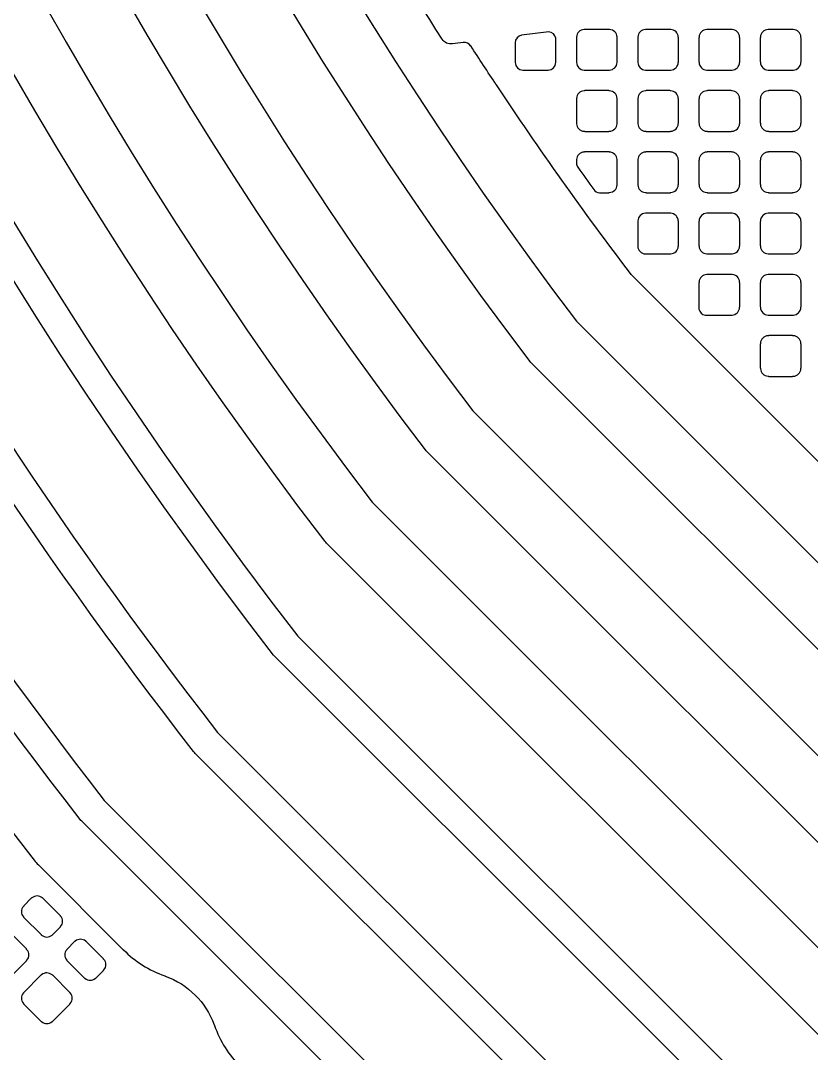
# Model space of a CAD drawing. Header units: millimetres. Extents: x 3440 to 3572, y 2 to 96.
# Drawn here: x 3524.9 to 3526.866, y 58.536 to 61.106 of the extents above; entities that cross this region are included whole.
import ezdxf

# ---------------------------------------------------------------- set-up
doc = ezdxf.new("R2010")
doc.units = ezdxf.units.MM
doc.header["$LTSCALE"] = 23.1
doc.layers.add('gbr-dxf', color=7, linetype='CONTINUOUS')

msp = doc.modelspace()

# ---------------------------------------------------------------- linework, layer by layer
at = {"layer": 'gbr-dxf', "linetype": 'Continuous'}
for points in [[(3527.8751, 56.7413), (3525.3338, 59.2826, -0.042133), (3525.3297, 59.2875, -0.16673), (3522.868, 66.4618, -0.014135)], [(3522.9442, 66.4618, 0.166721), (3525.3895, 59.3347), (3527.9302, 56.794, -0.01212)], [(3527.6921, 56.4731), (3525.0518, 59.1135, -0.042015), (3525.0477, 59.1183, -0.166954), (3522.5566, 66.371, -0.014027)], [(3522.6328, 66.3694, 0.16691), (3525.1076, 59.1655), (3527.744, 56.529, -0.019676)], [(3528.0485, 57.0068), (3525.5329, 59.5224, -0.042856), (3525.5287, 59.5273, -0.165958), (3523.2172, 66.2997, -0.01087)], [(3523.2934, 66.2983, 0.165913), (3525.5887, 59.5744), (3528.1004, 57.0627, -0.019676)], [(3528.7117, 57.7123), (3526.1736, 60.2504, -0.047409), (3526.1639, 60.2609, -0.163793), (3524.1677, 66.1912, -0.009935)], [(3528.21, 57.2557), (3525.6624, 59.8033, -0.041025), (3525.6544, 59.8128, -0.164875), (3523.4951, 66.183, -0.009972)], [(3523.6475, 66.1809, 0.164763), (3525.7739, 59.9073), (3528.315, 57.3663, -0.013686)], [(3528.4854, 57.4579), (3525.9145, 60.0288, -0.041071), (3525.9062, 60.0381, -0.164322), (3523.8291, 66.1836, -0.007717)], [(3523.9815, 66.1834, 0.164179), (3526.0241, 60.1348), (3528.5916, 57.5673, -0.008541)], [(3524.3201, 66.189, 0.163577), (3526.2816, 60.3579), (3528.821, 57.8184, -0.008901)], [(3522.407, 66.1102, 0.012838), (3522.4361, 65.4972, -0.017977), (3522.4362, 65.4956, 0.148382), (3524.9332, 59.0169), (3524.9335, 59.0165, 0.019899), (3524.9437, 59.0054, -0.01365), (3524.9445, 59.0045), (3525.1541, 58.7949, -0.018805), (3525.1553, 58.7937, 0.111695), (3525.2579, 58.729, -0.017124), (3525.2594, 58.7284, -0.221605), (3525.3809, 58.6071, -0.020682), (3525.3816, 58.6053, 0.111689), (3525.4464, 58.5027, -0.023293)], [(3527.0182, 59.8735), (3526.7152, 60.1766, -0.016557), (3526.7141, 60.1776), (3526.6968, 60.195, -0.041127), (3526.6939, 60.1979), (3526.5635, 60.3283, -0.034494), (3526.561, 60.3307), (3526.5442, 60.3476, -0.034732), (3526.5417, 60.35), (3526.4192, 60.4726, -0.047936), (3526.4159, 60.4762, -0.015201), (3526.0826, 60.9458), (3526.0824, 60.9462, -0.003072), (3526.0189, 61.0429, -0.054271), (3526.0186, 61.0432, 0.26693), (3526.0005, 61.0517, -0.044499), (3526.0001, 61.0516), (3525.9732, 61.0483, -0.300338), (3525.9476, 61.0597, -0.048303), (3525.1122, 62.695, -0.021621)]]:
    msp.add_lwpolyline(points, format="xyb", dxfattribs=at)
for points in [[(3526.2815, 61.0037, -0.098843), (3526.282, 61.0018, 0.393729), (3526.3008, 60.9829, -0.104195), (3526.3028, 60.9824), (3526.3618, 60.9824, -0.101214), (3526.3638, 60.9829, 0.393729), (3526.3826, 61.0018, -0.09841), (3526.3831, 61.0037), (3526.3831, 61.0628, -0.101214), (3526.3826, 61.0647, 0.393729), (3526.3638, 61.0836, -0.095482), (3526.3619, 61.084), (3526.3027, 61.084, -0.098843), (3526.3008, 61.0836, 0.393729), (3526.2819, 61.0647, -0.088868), (3526.2815, 61.063)], [(3526.4339, 61.0037, -0.098843), (3526.4343, 61.0018, 0.393729), (3526.4532, 60.9829, -0.101678), (3526.4552, 60.9824), (3526.5143, 60.9824, -0.098843), (3526.5162, 60.9829, 0.393729), (3526.535, 61.0017, -0.09841), (3526.5355, 61.0037), (3526.5355, 61.0627, -0.101214), (3526.535, 61.0647, 0.393729), (3526.5161, 61.0836, -0.09841), (3526.5142, 61.084), (3526.455, 61.084, -0.089302), (3526.4532, 61.0836, 0.393729), (3526.4344, 61.0648, -0.101678), (3526.4339, 61.0628)], [(3526.5863, 61.0036, -0.095462), (3526.5867, 61.0017, 0.393729), (3526.6056, 60.9829, -0.095482), (3526.6074, 60.9824), (3526.6666, 60.9824, -0.104567), (3526.6686, 60.9829, 0.393729), (3526.6875, 61.0018, -0.088868), (3526.6878, 61.0035), (3526.6878, 61.063, -0.092621), (3526.6874, 61.0648, 0.393729), (3526.6686, 61.0836, -0.092282), (3526.6668, 61.084), (3526.6074, 61.084, -0.095462), (3526.6056, 61.0836, 0.393729), (3526.5867, 61.0647, -0.09841), (3526.5863, 61.0628)], [(3526.7386, 61.0038, -0.104567), (3526.7391, 61.0018, 0.393729), (3526.758, 60.9829, -0.101678), (3526.76, 60.9824), (3526.8191, 60.9824, -0.098843), (3526.821, 60.9829, 0.393729), (3526.8398, 61.0017, -0.104195), (3526.8403, 61.0038), (3526.8403, 61.0626, -0.10699), (3526.8398, 61.0647, 0.393729), (3526.8209, 61.0836, -0.09841), (3526.819, 61.084), (3526.7598, 61.084, -0.089302), (3526.758, 61.0836, 0.393729), (3526.7392, 61.0648, -0.107228), (3526.7386, 61.0627)], [(3526.129, 61.0037, -0.101214), (3526.1295, 61.0017, 0.393729), (3526.1484, 60.9829, -0.09841), (3526.1503, 60.9824), (3526.2095, 60.9824, -0.095462), (3526.2113, 60.9829, 0.393729), (3526.2302, 61.0017, -0.107228), (3526.2307, 61.0038), (3526.2307, 61.0622, 0.319092), (3526.2129, 61.078), (3526.1454, 61.0696, 0.350716), (3526.1291, 61.0507, -0.028064), (3526.129, 61.0504)], [(3526.2815, 60.8513, -0.098843), (3526.282, 60.8494, 0.393729), (3526.3008, 60.8305, -0.101678), (3526.3028, 60.8301), (3526.3619, 60.8301, -0.098843), (3526.3638, 60.8305, 0.393729), (3526.3826, 60.8494, -0.09841), (3526.3831, 60.8513), (3526.3831, 60.9104, -0.101214), (3526.3826, 60.9123, 0.393729), (3526.3638, 60.9312, -0.09841), (3526.3619, 60.9316), (3526.3027, 60.9316, -0.101214), (3526.3008, 60.9312, 0.393729), (3526.2819, 60.9123, -0.088868), (3526.2815, 60.9106)], [(3526.4339, 60.8513, -0.098843), (3526.4343, 60.8494, 0.393729), (3526.4532, 60.8305, -0.09841), (3526.4551, 60.8301), (3526.5143, 60.8301, -0.095462), (3526.5162, 60.8305, 0.393729), (3526.535, 60.8493, -0.09841), (3526.5355, 60.8512), (3526.5355, 60.9103, -0.101214), (3526.535, 60.9123, 0.393729), (3526.5161, 60.9312, -0.101678), (3526.5142, 60.9316), (3526.455, 60.9316, -0.092621), (3526.4532, 60.9312, 0.393729), (3526.4344, 60.9124, -0.101678), (3526.4339, 60.9104)], [(3526.5863, 60.8512, -0.095462), (3526.5867, 60.8493, 0.393729), (3526.6056, 60.8305, -0.092282), (3526.6073, 60.8301), (3526.6667, 60.8301, -0.101214), (3526.6686, 60.8305, 0.393729), (3526.6875, 60.8494, -0.088868), (3526.6878, 60.8511), (3526.6878, 60.9106, -0.092621), (3526.6874, 60.9124, 0.393729), (3526.6686, 60.9312, -0.095482), (3526.6667, 60.9316), (3526.6075, 60.9316, -0.098843), (3526.6056, 60.9312, 0.393729), (3526.5867, 60.9123, -0.09841), (3526.5863, 60.9104)], [(3526.7386, 60.8514, -0.104567), (3526.7391, 60.8494, 0.393729), (3526.758, 60.8305, -0.09841), (3526.7599, 60.8301), (3526.8191, 60.8301, -0.095462), (3526.821, 60.8305, 0.393729), (3526.8398, 60.8493, -0.104195), (3526.8403, 60.8514), (3526.8403, 60.9102, -0.10699), (3526.8398, 60.9123, 0.393729), (3526.8209, 60.9312, -0.101678), (3526.819, 60.9316), (3526.7598, 60.9316, -0.092621), (3526.758, 60.9312, 0.393729), (3526.7392, 60.9124, -0.107228), (3526.7386, 60.9103)], [(3526.2815, 60.7514, 0.136817), (3526.2848, 60.7412, -0.04125), (3526.2849, 60.7409, 0.001847), (3526.3246, 60.6854), (3526.3246, 60.6854, 0.215231), (3526.3392, 60.6777), (3526.3619, 60.6777, -0.095462), (3526.3638, 60.6781, 0.393729), (3526.3826, 60.697, -0.09841), (3526.3831, 60.6989), (3526.3831, 60.758, -0.101214), (3526.3826, 60.7599, 0.393729), (3526.3638, 60.7788, -0.101678), (3526.3618, 60.7793), (3526.3028, 60.7793, -0.104567), (3526.3008, 60.7788, 0.393729), (3526.2819, 60.7599, -0.088868), (3526.2815, 60.7582)], [(3526.4339, 60.6989, -0.098843), (3526.4343, 60.697, 0.393729), (3526.4532, 60.6781, -0.095482), (3526.4551, 60.6777), (3526.5144, 60.6777, -0.092621), (3526.5162, 60.6781, 0.393729), (3526.535, 60.6969, -0.09841), (3526.5355, 60.6989), (3526.5355, 60.7579, -0.101214), (3526.535, 60.7599, 0.393729), (3526.5161, 60.7788, -0.104195), (3526.5141, 60.7793), (3526.4551, 60.7793, -0.095462), (3526.4532, 60.7788, 0.393729), (3526.4344, 60.76, -0.101678), (3526.4339, 60.758)], [(3526.5863, 60.6988, -0.095462), (3526.5867, 60.6969, 0.393729), (3526.6056, 60.6781, -0.088868), (3526.6073, 60.6777), (3526.6667, 60.6777, -0.098843), (3526.6686, 60.6781, 0.393729), (3526.6875, 60.697, -0.088868), (3526.6878, 60.6987), (3526.6878, 60.7582, -0.092621), (3526.6874, 60.76, 0.393729), (3526.6686, 60.7788, -0.09841), (3526.6667, 60.7793), (3526.6075, 60.7793, -0.101214), (3526.6056, 60.7788, 0.393729), (3526.5867, 60.7599, -0.09841), (3526.5863, 60.758)], [(3526.7386, 60.699, -0.104567), (3526.7391, 60.697, 0.393729), (3526.758, 60.6781, -0.095482), (3526.7598, 60.6777), (3526.8192, 60.6777, -0.092621), (3526.821, 60.6781, 0.393729), (3526.8398, 60.6969, -0.104195), (3526.8403, 60.699), (3526.8403, 60.7578, -0.10699), (3526.8398, 60.7599, 0.393729), (3526.8209, 60.7788, -0.104195), (3526.8189, 60.7793), (3526.7599, 60.7793, -0.095462), (3526.758, 60.7788, 0.393729), (3526.7392, 60.76, -0.107228), (3526.7386, 60.7579)], [(3526.4339, 60.5446, 0.393758), (3526.4532, 60.5253, -0.04733), (3526.4536, 60.5252), (3526.5142, 60.5252, -0.101214), (3526.5162, 60.5257, 0.393729), (3526.535, 60.5445, -0.09841), (3526.5355, 60.5465), (3526.5355, 60.6055, -0.101214), (3526.535, 60.6075, 0.393729), (3526.5161, 60.6264, -0.107228), (3526.5141, 60.6269), (3526.4551, 60.6269, -0.098843), (3526.4532, 60.6264, 0.393729), (3526.4344, 60.6076, -0.101678), (3526.4339, 60.6056)], [(3526.5863, 60.5464, -0.095462), (3526.5867, 60.5445, 0.393729), (3526.6056, 60.5257, -0.09841), (3526.6075, 60.5252), (3526.6665, 60.5252, -0.10699), (3526.6686, 60.5257, 0.393729), (3526.6875, 60.5446, -0.088868), (3526.6878, 60.5463), (3526.6878, 60.6058, -0.092621), (3526.6874, 60.6076, 0.393729), (3526.6686, 60.6264, -0.101678), (3526.6666, 60.6269), (3526.6076, 60.6269, -0.104567), (3526.6056, 60.6264, 0.393729), (3526.5867, 60.6075, -0.09841), (3526.5863, 60.6056)], [(3526.7386, 60.5466, -0.104567), (3526.7391, 60.5446, 0.393729), (3526.758, 60.5257, -0.104195), (3526.76, 60.5252), (3526.819, 60.5252, -0.101214), (3526.821, 60.5257, 0.393729), (3526.8398, 60.5445, -0.104195), (3526.8403, 60.5466), (3526.8403, 60.6054, -0.10699), (3526.8398, 60.6075, 0.393729), (3526.8209, 60.6264, -0.107228), (3526.8189, 60.6269), (3526.7599, 60.6269, -0.098843), (3526.758, 60.6264, 0.393729), (3526.7392, 60.6076, -0.107228), (3526.7386, 60.6055)], [(3526.5863, 60.388, 0.279392), (3526.6014, 60.3728), (3526.6666, 60.3728, -0.101214), (3526.6686, 60.3733, 0.393729), (3526.6874, 60.3922, -0.092282), (3526.6878, 60.394), (3526.6878, 60.4533, -0.095462), (3526.6874, 60.4551, 0.393729), (3526.6686, 60.474, -0.095482), (3526.6667, 60.4744), (3526.6075, 60.4744, -0.098843), (3526.6056, 60.474, 0.393729), (3526.5867, 60.4551, -0.095482), (3526.5863, 60.4533)], [(3526.7386, 60.3942, -0.104567), (3526.7391, 60.3922, 0.393729), (3526.758, 60.3733, -0.101678), (3526.76, 60.3728), (3526.8191, 60.3728, -0.098843), (3526.821, 60.3733, 0.393729), (3526.8398, 60.3921, -0.104195), (3526.8403, 60.3942), (3526.8403, 60.453, -0.10699), (3526.8398, 60.4551, 0.393729), (3526.8209, 60.474, -0.09841), (3526.819, 60.4744), (3526.7598, 60.4744, -0.089302), (3526.758, 60.474, 0.393729), (3526.7392, 60.4552, -0.107228), (3526.7386, 60.4531)], [(3526.7386, 60.2418, -0.145796), (3526.7393, 60.2398, 0.393762), (3526.758, 60.2211, -0.139751), (3526.76, 60.2205), (3526.8191, 60.2205, -0.095462), (3526.821, 60.2209, 0.393729), (3526.8398, 60.2397, -0.104195), (3526.8403, 60.2418), (3526.8403, 60.3006, -0.10699), (3526.8398, 60.3027, 0.393729), (3526.8209, 60.3216, -0.101678), (3526.819, 60.322), (3526.7598, 60.322, -0.092621), (3526.758, 60.3216, 0.393729), (3526.7392, 60.3028, -0.107228), (3526.7386, 60.3007)], [(3524.9066, 58.8758, -0.091583), (3524.9075, 58.8742), (3524.9503, 58.8315, -0.087645), (3524.9517, 58.8305, 0.37889), (3524.9777, 58.8305, -0.096265), (3524.9793, 58.8315), (3524.998, 58.8502, -0.095796), (3524.9989, 58.8518, 0.378934), (3524.9989, 58.8777, -0.082792), (3524.998, 58.8791), (3524.9552, 58.922, -0.087875), (3524.9537, 58.9229, 0.379057), (3524.9278, 58.9229, -0.097298), (3524.9261, 58.9219), (3524.9076, 58.9034, -0.096023), (3524.9066, 58.9017, 0.379643)], [(3524.7988, 58.7681, -0.091369), (3524.7998, 58.7666), (3524.8426, 58.7238, -0.088202), (3524.8441, 58.7229, 0.37981), (3524.87, 58.7229, -0.095956), (3524.8717, 58.7239), (3524.9142, 58.7664, -0.096332), (3524.9151, 58.768, 0.37981), (3524.9151, 58.794, -0.104392), (3524.9141, 58.7958), (3524.8716, 58.8383, -0.092959), (3524.87, 58.8392, 0.379662), (3524.8441, 58.8393, -0.096797), (3524.8424, 58.8383), (3524.7998, 58.7958, -0.096023), (3524.7989, 58.7941, 0.37999)], [(3525.0143, 58.7681, -0.096458), (3525.0153, 58.7664), (3525.0579, 58.7238, -0.092233), (3525.0595, 58.7229, 0.379785), (3525.0854, 58.7229, -0.096119), (3525.0871, 58.7238), (3525.1056, 58.7424, -0.096833), (3525.1066, 58.744, 0.378689), (3525.1066, 58.7699, -0.096528), (3525.1056, 58.7716), (3525.0628, 58.8143, -0.082483), (3525.0614, 58.8152, 0.379211), (3525.0355, 58.8152, -0.096723), (3525.0338, 58.8142), (3525.0153, 58.7957, -0.096857), (3525.0143, 58.794, 0.379731)], [(3524.9066, 58.6863, 0.379249), (3524.9066, 58.6603, -0.083317), (3524.9075, 58.6589), (3524.9502, 58.6161, -0.096266), (3524.9519, 58.6152, 0.379808), (3524.9779, 58.6152, -0.095865), (3524.9795, 58.6161), (3525.022, 58.6587, -0.096857), (3525.0229, 58.6603, 0.379589), (3525.0229, 58.6863, -0.096861), (3525.022, 58.6879), (3524.9794, 58.7304, -0.100824), (3524.9777, 58.7314, 0.3795), (3524.9518, 58.7315, -0.096614), (3524.9501, 58.7305), (3524.9075, 58.6879, -0.096195)]]:
    msp.add_lwpolyline(points, format="xyb", close=True, dxfattribs=at)

doc.saveas('drawing.dxf')
